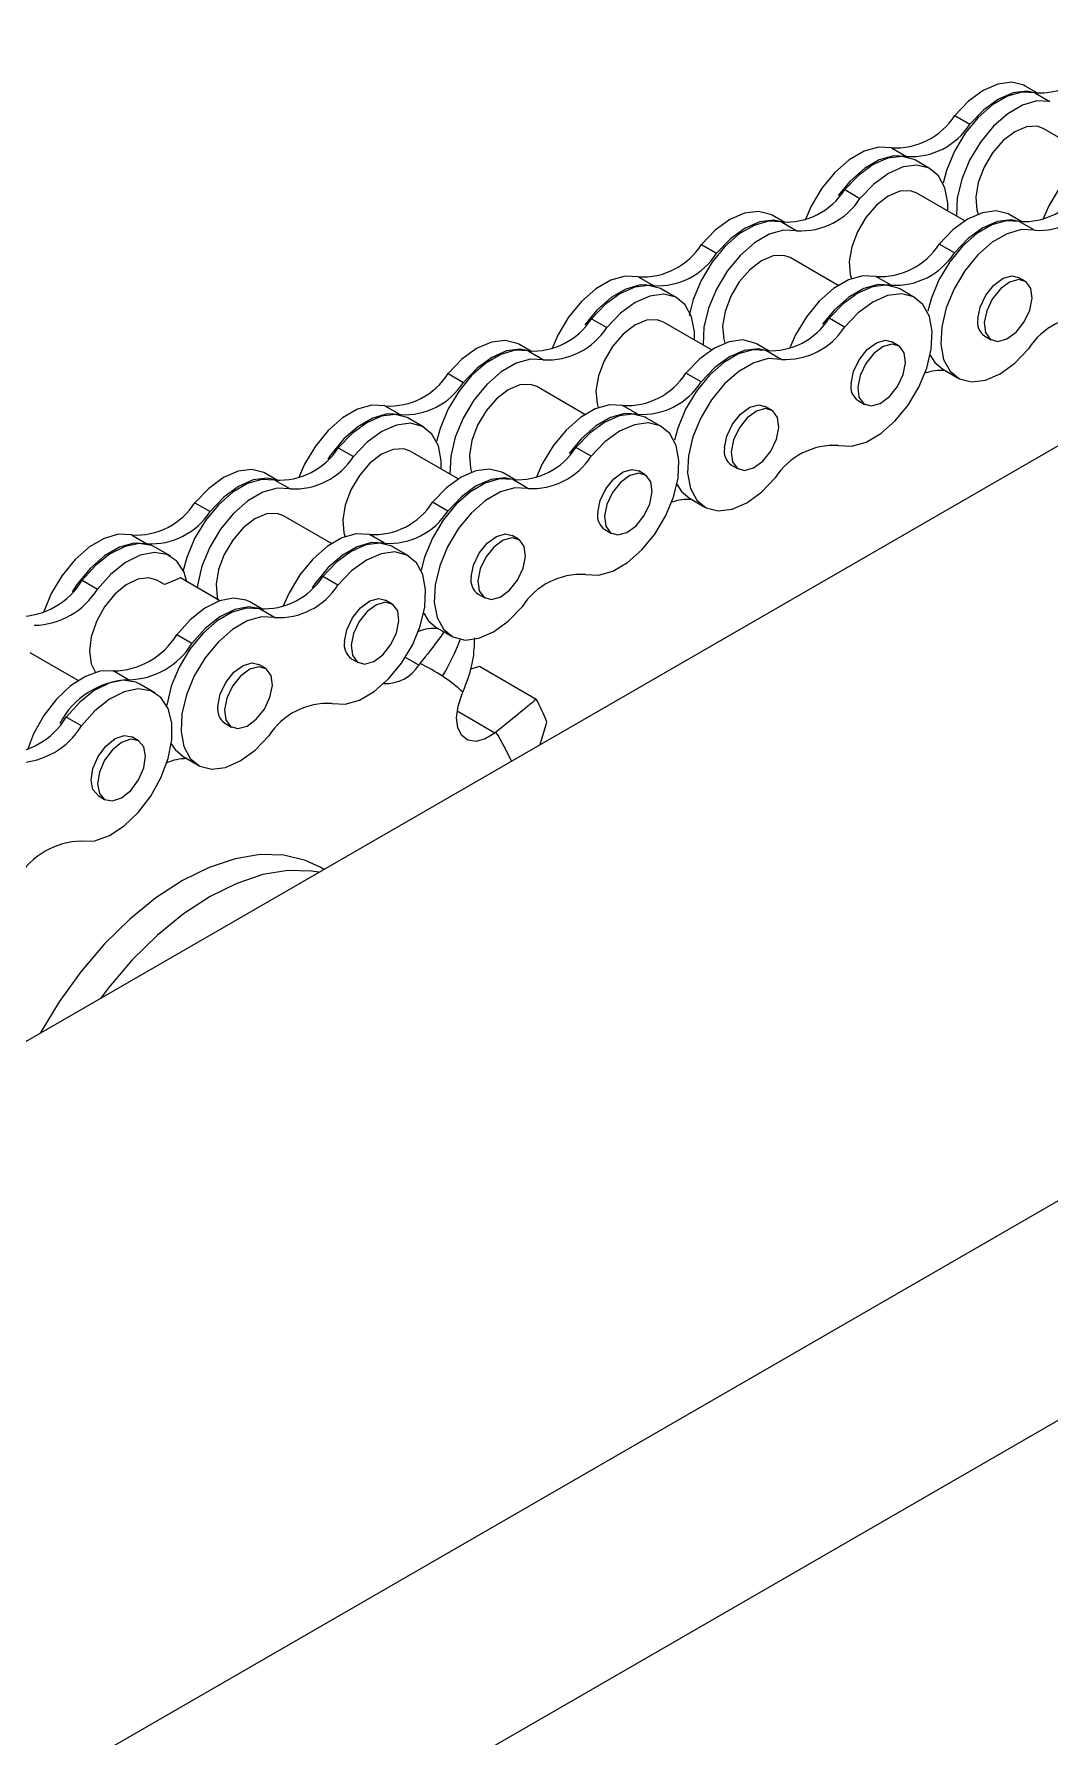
# Model space of a CAD drawing. Header units: metres. Extents: x 0 to 21025, y 0 to 14850.
# Drawn here: x 14412.2 to 14484.1, y 5503.1 to 5623.7 of the extents above; entities that cross this region are included whole.
import ezdxf

# ---------------------------------------------------------------- set-up
doc = ezdxf.new("R2010")
doc.units = ezdxf.units.M
doc.header["$LTSCALE"] = 25
doc.layers.add('SL4', color=4, linetype='Continuous')

msp = doc.modelspace()

# ---------------------------------------------------------------- linework, layer by layer
at = {"layer": 'SL4'}
for p, q in [((14239.99, 5399.793), (14908.207, 5785.547)), ((14920.057, 5776.834), (14246.725, 5388.128)), ((14193.692, 5426.521), (14752.134, 5748.903)), ((14483.281, 5619.451), (14482.379, 5619.972)), ((14483.049, 5619.497), (14484.124, 5618.876)), ((14477.384, 5617.895), (14478.459, 5617.274)), ((14487.063, 5615.004), (14483.656, 5616.971)), ((14472.902, 5615.61), (14473.976, 5614.99)), ((14475.671, 5614.1), (14474.596, 5614.72)), ((14469.601, 5612.643), (14470.676, 5612.023)), ((14478.098, 5610.435), (14474.691, 5612.402)), ((14465.351, 5610.313), (14464.449, 5610.834)), ((14465.119, 5610.358), (14466.194, 5609.738)), ((14482.181, 5610.342), (14481.278, 5610.863)), ((14483.023, 5609.767), (14481.948, 5610.387)), ((14459.454, 5608.756), (14460.529, 5608.136)), ((14469.133, 5605.866), (14465.726, 5607.833)), ((14477.358, 5608.165), (14476.284, 5608.785)), ((14454.972, 5606.472), (14456.047, 5605.851)), ((14457.741, 5604.962), (14456.666, 5605.582)), ((14472.876, 5605.88), (14471.801, 5606.501)), ((14474.57, 5604.991), (14473.495, 5605.611)), ((14482.371, 5606.166), (14481.905, 5606.434)), ((14451.672, 5603.505), (14452.747, 5602.884)), ((14460.168, 5601.297), (14456.761, 5603.264)), ((14469.576, 5602.913), (14468.501, 5603.534)), ((14473.406, 5601.597), (14472.94, 5601.865)), ((14479.507, 5602.28), (14479.972, 5602.011)), ((14447.422, 5601.174), (14446.519, 5601.695)), ((14447.189, 5601.22), (14448.264, 5600.6)), ((14464.251, 5601.203), (14463.348, 5601.724)), ((14465.093, 5600.629), (14464.019, 5601.249)), ((14441.525, 5599.618), (14442.599, 5598.998)), ((14459.429, 5599.027), (14458.354, 5599.647)), ((14476.541, 5599.926), (14477.616, 5599.306)), ((14451.203, 5596.728), (14447.796, 5598.695)), ((14437.042, 5597.334), (14438.117, 5596.713)), ((14454.946, 5596.742), (14453.871, 5597.363)), ((14464.441, 5597.028), (14463.975, 5597.296)), ((14470.542, 5597.711), (14471.007, 5597.442)), ((14439.811, 5595.823), (14438.736, 5596.444)), ((14456.64, 5595.852), (14455.566, 5596.473)), ((14433.742, 5594.367), (14434.817, 5593.746)), ((14442.238, 5592.159), (14438.831, 5594.126)), ((14451.646, 5593.775), (14450.571, 5594.396)), ((14429.492, 5592.036), (14428.589, 5592.557)), ((14446.321, 5592.065), (14445.419, 5592.586)), ((14447.164, 5591.491), (14446.089, 5592.111)), ((14455.476, 5592.459), (14455.01, 5592.727)), ((14461.577, 5593.142), (14462.043, 5592.873)), ((14429.259, 5592.082), (14430.334, 5591.462)), ((14423.595, 5590.48), (14424.67, 5589.86)), ((14441.499, 5589.889), (14440.424, 5590.509)), ((14458.611, 5590.788), (14459.686, 5590.167)), ((14433.273, 5587.59), (14429.866, 5589.557)), ((14452.612, 5588.573), (14453.078, 5588.304)), ((14419.112, 5588.196), (14420.187, 5587.575)), ((14421.881, 5586.685), (14420.807, 5587.306)), ((14437.016, 5587.604), (14435.942, 5588.225)), ((14438.711, 5586.714), (14437.636, 5587.335)), ((14446.511, 5587.89), (14446.045, 5588.158)), ((14415.621, 5584.988), (14416.696, 5584.367)), ((14421.434, 5584.68), (14420.901, 5584.988)), ((14425.356, 5583.537), (14422.561, 5585.15)), ((14433.716, 5584.637), (14432.641, 5585.258)), ((14443.647, 5584.004), (14444.113, 5583.735)), ((14428.391, 5582.927), (14427.489, 5583.448)), ((14429.234, 5582.353), (14428.159, 5582.973)), ((14437.546, 5583.32), (14437.081, 5583.589)), ((14440.681, 5581.65), (14441.756, 5581.029)), ((14423.378, 5580.51), (14422.303, 5581.13)), ((14415.328, 5577.894), (14411.921, 5579.86)), ((14428.581, 5578.751), (14428.116, 5579.02)), ((14434.682, 5579.435), (14435.148, 5579.166)), ((14439.442, 5578.986), (14438.5, 5579.529)), ((14443.072, 5578.697), (14443.74, 5578.897)), ((14443.74, 5578.897), (14447.761, 5576.576)), ((14418.888, 5577.946), (14417.813, 5578.567)), ((14420.766, 5577.018), (14419.691, 5577.638)), ((14415.561, 5574.675), (14414.486, 5575.295)), ((14444.817, 5574.169), (14442.151, 5575.708)), ((14425.717, 5574.866), (14426.183, 5574.597)), ((14448.038, 5573.352), (14448.516, 5574.949)), ((14419.601, 5573.624), (14419.136, 5573.893)), ((14422.751, 5572.512), (14423.826, 5571.891)), ((14416.737, 5569.738), (14417.203, 5569.469)), ((14432.73, 5564.514), (14432.453, 5564.674))]:
    msp.add_line(p, q, dxfattribs=at)
at = {"layer": 'SL4', "flags": 128}
for points in [[(14482.379, 5619.972), (14482.27, 5620.03), (14481.418, 5620.246), (14480.441, 5620.122), (14479.399, 5619.667), (14478.358, 5618.909), (14477.384, 5617.895)], [(14483.049, 5619.497), (14482.127, 5619.544), (14481.11, 5619.254), (14480.06, 5618.643), (14479.044, 5617.751), (14478.127, 5616.633), (14477.365, 5615.359), (14476.806, 5614.011), (14476.561, 5613.094)], [(14484.124, 5618.876), (14483.202, 5618.924), (14482.184, 5618.633), (14481.135, 5618.023), (14480.119, 5617.13), (14479.201, 5616.012), (14478.439, 5614.739), (14477.881, 5613.39), (14477.561, 5612.051), (14477.499, 5610.806), (14477.501, 5610.78)], [(14483.243, 5619.456), (14482.493, 5619.625), (14481.515, 5619.502), (14480.474, 5619.047), (14479.433, 5618.288), (14478.459, 5617.274)], [(14483.656, 5616.971), (14483.215, 5617.131), (14482.457, 5617.098), (14481.63, 5616.748), (14480.807, 5616.114), (14480.061, 5615.251), (14479.458, 5614.236), (14479.053, 5613.16), (14478.88, 5612.117)], [(14472.902, 5615.61), (14471.98, 5615.658), (14470.962, 5615.367), (14469.913, 5614.757), (14468.897, 5613.864), (14467.979, 5612.746), (14467.217, 5611.473), (14466.788, 5610.494)], [(14473.976, 5614.99), (14473.055, 5615.037), (14472.037, 5614.747), (14470.988, 5614.136), (14469.972, 5613.244), (14469.121, 5612.219)], [(14489.731, 5615.639), (14488.809, 5615.687), (14487.792, 5615.396), (14486.742, 5614.786), (14485.727, 5613.893), (14484.809, 5612.775), (14484.047, 5611.502), (14483.618, 5610.523)], [(14474.596, 5614.72), (14474.488, 5614.778), (14473.636, 5614.994), (14472.658, 5614.871), (14471.616, 5614.415), (14470.575, 5613.657), (14469.601, 5612.643)], [(14476.891, 5611.132), (14476.888, 5611.708), (14476.686, 5612.782), (14476.235, 5613.616), (14475.563, 5614.158), (14474.711, 5614.374), (14473.733, 5614.25), (14472.691, 5613.795), (14471.65, 5613.036), (14470.676, 5612.023)], [(14474.691, 5612.402), (14474.25, 5612.562), (14473.493, 5612.529), (14472.665, 5612.179), (14471.842, 5611.545), (14471.096, 5610.682), (14470.494, 5609.667), (14470.088, 5608.591), (14469.916, 5607.548)], [(14478.88, 5612.117), (14478.956, 5611.201), (14479.045, 5610.916)], [(14465.119, 5610.358), (14464.197, 5610.406), (14463.18, 5610.116), (14462.13, 5609.505), (14461.115, 5608.613), (14460.197, 5607.495), (14459.435, 5606.221), (14458.876, 5604.873), (14458.59, 5603.744)], [(14464.449, 5610.834), (14464.341, 5610.892), (14463.489, 5611.108), (14462.511, 5610.984), (14461.469, 5610.529), (14460.428, 5609.77), (14459.454, 5608.756)], [(14465.313, 5610.318), (14464.563, 5610.487), (14463.586, 5610.364), (14462.544, 5609.908), (14461.503, 5609.15), (14460.529, 5608.136)], [(14481.948, 5610.387), (14481.027, 5610.435), (14480.009, 5610.145), (14478.959, 5609.534), (14477.944, 5608.642), (14477.026, 5607.524), (14476.264, 5606.25), (14475.705, 5604.902), (14475.474, 5604.051)], [(14481.278, 5610.863), (14481.17, 5610.921), (14480.318, 5611.137), (14479.34, 5611.013), (14478.298, 5610.558), (14477.258, 5609.799), (14476.284, 5608.785)], [(14482.143, 5610.347), (14481.393, 5610.516), (14480.415, 5610.393), (14479.373, 5609.937), (14478.332, 5609.179), (14477.358, 5608.165)], [(14466.194, 5609.738), (14465.272, 5609.786), (14464.255, 5609.495), (14463.205, 5608.885), (14462.189, 5607.992), (14461.272, 5606.874), (14460.51, 5605.601), (14459.951, 5604.252), (14459.631, 5602.913), (14459.569, 5601.668), (14459.571, 5601.642)], [(14483.023, 5609.767), (14482.101, 5609.815), (14481.084, 5609.524), (14480.034, 5608.914), (14479.019, 5608.021), (14478.101, 5606.903), (14477.339, 5605.63), (14476.78, 5604.281), (14476.46, 5602.942), (14476.399, 5601.697), (14476.6, 5600.623), (14477.051, 5599.79), (14477.724, 5599.248), (14478.576, 5599.031), (14479.553, 5599.155), (14480.595, 5599.61), (14481.636, 5600.369), (14482.61, 5601.383)], [(14465.726, 5607.833), (14465.286, 5607.993), (14464.528, 5607.96), (14463.7, 5607.61), (14462.877, 5606.976), (14462.131, 5606.113), (14461.529, 5605.098), (14461.123, 5604.022), (14460.951, 5602.979)], [(14469.916, 5607.548), (14469.992, 5606.632), (14470.08, 5606.347)], [(14454.972, 5606.472), (14454.05, 5606.52), (14453.033, 5606.229), (14451.983, 5605.619), (14450.967, 5604.726), (14450.05, 5603.608), (14449.288, 5602.335), (14448.858, 5601.356)], [(14456.047, 5605.851), (14455.125, 5605.899), (14454.107, 5605.609), (14453.058, 5604.998), (14452.042, 5604.106), (14451.191, 5603.081)], [(14456.666, 5605.582), (14456.558, 5605.64), (14455.706, 5605.856), (14454.728, 5605.733), (14453.686, 5605.277), (14452.646, 5604.519), (14451.672, 5603.505)], [(14471.801, 5606.501), (14470.88, 5606.549), (14469.862, 5606.258), (14468.812, 5605.648), (14467.797, 5604.755), (14466.879, 5603.637), (14466.117, 5602.364), (14465.688, 5601.385)], [(14472.876, 5605.88), (14471.954, 5605.928), (14470.937, 5605.638), (14469.887, 5605.027), (14468.872, 5604.135), (14468.02, 5603.11)], [(14473.495, 5605.611), (14473.387, 5605.669), (14472.535, 5605.885), (14471.558, 5605.762), (14470.516, 5605.306), (14469.475, 5604.548), (14468.501, 5603.534)], [(14479.013, 5603.494), (14479.18, 5604.33), (14479.579, 5605.17), (14480.15, 5605.886), (14480.805, 5606.37), (14481.445, 5606.547), (14481.905, 5606.434)], [(14479.478, 5603.226), (14479.569, 5602.521), (14479.904, 5602.055), (14480.432, 5601.899), (14481.072, 5602.076), (14481.728, 5602.56), (14482.299, 5603.276), (14482.698, 5604.116), (14482.865, 5604.951), (14482.774, 5605.656), (14482.439, 5606.122), (14481.911, 5606.278), (14481.271, 5606.101), (14480.615, 5605.617), (14480.044, 5604.901), (14479.645, 5604.061), (14479.478, 5603.226)], [(14458.961, 5601.994), (14458.958, 5602.57), (14458.757, 5603.644), (14458.305, 5604.478), (14457.633, 5605.02), (14456.781, 5605.236), (14455.803, 5605.112), (14454.761, 5604.657), (14453.72, 5603.898), (14452.747, 5602.884)], [(14469.163, 5594.529), (14470.084, 5594.481), (14471.102, 5594.772), (14472.152, 5595.383), (14473.167, 5596.275), (14474.085, 5597.393), (14474.847, 5598.666), (14475.406, 5600.015), (14475.726, 5601.354), (14475.787, 5602.599), (14475.586, 5603.673), (14475.135, 5604.507), (14474.462, 5605.049), (14473.61, 5605.265), (14472.632, 5605.141), (14471.59, 5604.686), (14470.55, 5603.927), (14469.576, 5602.913)], [(14456.761, 5603.264), (14456.321, 5603.424), (14455.563, 5603.391), (14454.736, 5603.041), (14453.912, 5602.407), (14453.166, 5601.544), (14452.564, 5600.529), (14452.158, 5599.452), (14451.986, 5598.41)], [(14460.951, 5602.979), (14461.027, 5602.063), (14461.115, 5601.778)], [(14446.519, 5601.695), (14446.411, 5601.754), (14445.559, 5601.97), (14444.581, 5601.846), (14443.539, 5601.391), (14442.499, 5600.632), (14441.525, 5599.618)], [(14463.348, 5601.724), (14463.24, 5601.783), (14462.388, 5601.999), (14461.41, 5601.875), (14460.369, 5601.42), (14459.328, 5600.661), (14458.354, 5599.647)], [(14470.048, 5598.925), (14470.215, 5599.761), (14470.614, 5600.601), (14471.185, 5601.317), (14471.84, 5601.801), (14472.48, 5601.978), (14472.94, 5601.865)], [(14447.189, 5601.22), (14446.268, 5601.268), (14445.25, 5600.978), (14444.2, 5600.367), (14443.185, 5599.475), (14442.267, 5598.357), (14441.505, 5597.083), (14440.946, 5595.735), (14440.701, 5594.817)], [(14448.264, 5600.6), (14447.342, 5600.648), (14446.325, 5600.357), (14445.275, 5599.747), (14444.26, 5598.854), (14443.342, 5597.736), (14442.58, 5596.463), (14442.021, 5595.114), (14441.701, 5593.775), (14441.64, 5592.53), (14441.641, 5592.504)], [(14447.384, 5601.18), (14446.634, 5601.349), (14445.656, 5601.226), (14444.614, 5600.77), (14443.573, 5600.012), (14442.599, 5598.998)], [(14464.019, 5601.249), (14463.097, 5601.297), (14462.079, 5601.007), (14461.03, 5600.396), (14460.014, 5599.504), (14459.096, 5598.386), (14458.334, 5597.112), (14457.776, 5595.764), (14457.544, 5594.913)], [(14465.093, 5600.629), (14464.172, 5600.677), (14463.154, 5600.386), (14462.105, 5599.776), (14461.089, 5598.883), (14460.171, 5597.765), (14459.409, 5596.492), (14458.85, 5595.143), (14458.53, 5593.804), (14458.469, 5592.559), (14458.67, 5591.485), (14459.121, 5590.651), (14459.794, 5590.109), (14460.646, 5589.893), (14461.624, 5590.017), (14462.666, 5590.472), (14463.706, 5591.231), (14464.68, 5592.245)], [(14464.213, 5601.209), (14463.463, 5601.378), (14462.485, 5601.255), (14461.443, 5600.799), (14460.403, 5600.041), (14459.429, 5599.027)], [(14470.513, 5598.657), (14470.604, 5597.952), (14470.939, 5597.486), (14471.467, 5597.33), (14472.107, 5597.507), (14472.763, 5597.99), (14473.334, 5598.707), (14473.733, 5599.547), (14473.9, 5600.382), (14473.809, 5601.087), (14473.474, 5601.553), (14472.946, 5601.709), (14472.306, 5601.532), (14471.65, 5601.048), (14471.08, 5600.332), (14470.68, 5599.492), (14470.513, 5598.657)], [(14475.651, 5600.932), (14475.976, 5600.41), (14476.541, 5599.926)], [(14447.796, 5598.695), (14447.356, 5598.855), (14446.598, 5598.822), (14445.771, 5598.472), (14444.947, 5597.838), (14444.201, 5596.975), (14443.599, 5595.96), (14443.193, 5594.883), (14443.021, 5593.841)], [(14451.986, 5598.41), (14452.062, 5597.494), (14452.15, 5597.208)], [(14437.042, 5597.334), (14436.12, 5597.382), (14435.103, 5597.091), (14434.053, 5596.48), (14433.038, 5595.588), (14432.12, 5594.47), (14431.358, 5593.197), (14430.929, 5592.218)], [(14453.871, 5597.363), (14452.95, 5597.411), (14451.932, 5597.12), (14450.883, 5596.509), (14449.867, 5595.617), (14448.949, 5594.499), (14448.187, 5593.226), (14447.758, 5592.247)], [(14461.083, 5594.356), (14461.25, 5595.192), (14461.649, 5596.032), (14462.22, 5596.748), (14462.875, 5597.232), (14463.516, 5597.409), (14463.975, 5597.296)], [(14461.549, 5594.087), (14461.64, 5593.383), (14461.974, 5592.917), (14462.502, 5592.761), (14463.143, 5592.938), (14463.798, 5593.421), (14464.369, 5594.138), (14464.768, 5594.978), (14464.935, 5595.813), (14464.844, 5596.518), (14464.509, 5596.984), (14463.981, 5597.14), (14463.341, 5596.963), (14462.685, 5596.479), (14462.115, 5595.763), (14461.715, 5594.923), (14461.549, 5594.087)], [(14438.117, 5596.713), (14437.195, 5596.761), (14436.178, 5596.471), (14435.128, 5595.86), (14434.112, 5594.968), (14433.195, 5593.85), (14433.006, 5593.571)], [(14438.736, 5596.444), (14438.628, 5596.502), (14437.776, 5596.718), (14436.799, 5596.595), (14435.757, 5596.139), (14434.716, 5595.381), (14433.742, 5594.367)], [(14441.032, 5592.856), (14441.028, 5593.432), (14440.827, 5594.506), (14440.376, 5595.339), (14439.703, 5595.882), (14438.851, 5596.098), (14437.873, 5595.974), (14436.831, 5595.519), (14435.791, 5594.76), (14434.817, 5593.746)], [(14454.946, 5596.742), (14454.025, 5596.79), (14453.007, 5596.5), (14451.957, 5595.889), (14450.942, 5594.997), (14450.091, 5593.972)], [(14455.566, 5596.473), (14455.457, 5596.531), (14454.606, 5596.747), (14453.628, 5596.624), (14452.586, 5596.168), (14451.545, 5595.41), (14450.571, 5594.396)], [(14451.233, 5585.391), (14452.155, 5585.343), (14453.172, 5585.634), (14454.222, 5586.244), (14455.237, 5587.137), (14456.155, 5588.255), (14456.917, 5589.528), (14457.476, 5590.877), (14457.796, 5592.216), (14457.857, 5593.461), (14457.656, 5594.535), (14457.205, 5595.368), (14456.532, 5595.911), (14455.68, 5596.127), (14454.703, 5596.003), (14453.661, 5595.548), (14452.62, 5594.789), (14451.646, 5593.775)], [(14438.831, 5594.126), (14438.391, 5594.286), (14437.633, 5594.253), (14436.806, 5593.903), (14435.983, 5593.269), (14435.237, 5592.406), (14434.634, 5591.391), (14434.228, 5590.314), (14434.056, 5589.272)], [(14443.021, 5593.841), (14443.097, 5592.925), (14443.185, 5592.639)], [(14429.259, 5592.082), (14428.338, 5592.13), (14427.32, 5591.84), (14426.271, 5591.229), (14425.255, 5590.337), (14424.337, 5589.219), (14423.575, 5587.945), (14423.017, 5586.597), (14422.771, 5585.679)], [(14428.589, 5592.557), (14428.481, 5592.615), (14427.629, 5592.832), (14426.651, 5592.708), (14425.609, 5592.253), (14424.569, 5591.494), (14423.595, 5590.48)], [(14429.454, 5592.042), (14428.704, 5592.211), (14427.726, 5592.088), (14426.684, 5591.632), (14425.644, 5590.874), (14424.67, 5589.86)], [(14446.089, 5592.111), (14445.167, 5592.159), (14444.15, 5591.869), (14443.1, 5591.258), (14442.084, 5590.366), (14441.167, 5589.248), (14440.405, 5587.974), (14439.846, 5586.626), (14439.601, 5585.708)], [(14445.419, 5592.586), (14445.31, 5592.644), (14444.458, 5592.861), (14443.481, 5592.737), (14442.439, 5592.282), (14441.398, 5591.523), (14440.424, 5590.509)], [(14446.283, 5592.071), (14445.533, 5592.24), (14444.555, 5592.117), (14443.514, 5591.661), (14442.473, 5590.903), (14441.499, 5589.889)], [(14452.118, 5589.787), (14452.285, 5590.623), (14452.684, 5591.463), (14453.255, 5592.179), (14453.91, 5592.663), (14454.551, 5592.84), (14455.01, 5592.727)], [(14452.584, 5589.518), (14452.675, 5588.814), (14453.009, 5588.348), (14453.537, 5588.192), (14454.178, 5588.369), (14454.833, 5588.852), (14455.404, 5589.569), (14455.803, 5590.408), (14455.97, 5591.244), (14455.879, 5591.949), (14455.544, 5592.414), (14455.016, 5592.571), (14454.376, 5592.394), (14453.72, 5591.91), (14453.15, 5591.194), (14452.751, 5590.354), (14452.584, 5589.518)], [(14430.334, 5591.462), (14429.413, 5591.51), (14428.395, 5591.219), (14427.345, 5590.608), (14426.33, 5589.716), (14425.412, 5588.598), (14424.65, 5587.325), (14424.091, 5585.976), (14423.771, 5584.637), (14423.748, 5584.465)], [(14447.164, 5591.491), (14446.242, 5591.539), (14445.224, 5591.248), (14444.175, 5590.637), (14443.159, 5589.745), (14442.241, 5588.627), (14441.479, 5587.354), (14440.921, 5586.005), (14440.601, 5584.666), (14440.539, 5583.421), (14440.74, 5582.347), (14441.192, 5581.513), (14441.864, 5580.971), (14442.716, 5580.755), (14443.694, 5580.879), (14444.736, 5581.334), (14445.776, 5582.093), (14446.75, 5583.106)], [(14457.721, 5591.794), (14458.047, 5591.272), (14458.611, 5590.788)], [(14429.866, 5589.557), (14429.426, 5589.717), (14428.668, 5589.684), (14427.841, 5589.334), (14427.018, 5588.7), (14426.272, 5587.837), (14425.669, 5586.822), (14425.264, 5585.745), (14425.091, 5584.703)], [(14434.056, 5589.272), (14434.132, 5588.356), (14434.221, 5588.07)], [(14419.112, 5588.196), (14418.191, 5588.244), (14417.173, 5587.953), (14416.123, 5587.342), (14415.108, 5586.45), (14414.19, 5585.332), (14413.428, 5584.059), (14412.869, 5582.71), (14412.865, 5582.696)], [(14420.187, 5587.575), (14419.265, 5587.623), (14418.248, 5587.333), (14417.198, 5586.722), (14416.183, 5585.83), (14415.265, 5584.712), (14414.902, 5584.157)], [(14420.807, 5587.306), (14420.532, 5587.437), (14419.649, 5587.582), (14418.652, 5587.387), (14417.605, 5586.865), (14416.573, 5586.048), (14415.621, 5584.988)], [(14435.942, 5588.225), (14435.02, 5588.273), (14434.002, 5587.982), (14432.953, 5587.371), (14431.937, 5586.479), (14431.019, 5585.361), (14430.257, 5584.088), (14429.828, 5583.109)], [(14437.016, 5587.604), (14436.095, 5587.652), (14435.077, 5587.362), (14434.028, 5586.751), (14433.012, 5585.859), (14432.094, 5584.741), (14431.905, 5584.462)], [(14437.636, 5587.335), (14437.528, 5587.393), (14436.676, 5587.609), (14435.698, 5587.485), (14434.656, 5587.03), (14433.615, 5586.272), (14432.641, 5585.258)], [(14443.153, 5585.218), (14443.32, 5586.054), (14443.719, 5586.894), (14444.29, 5587.61), (14444.945, 5588.093), (14445.586, 5588.27), (14446.045, 5588.158)], [(14443.619, 5584.949), (14443.71, 5584.245), (14444.045, 5583.779), (14444.572, 5583.623), (14445.213, 5583.8), (14445.868, 5584.283), (14446.439, 5585), (14446.838, 5585.839), (14447.005, 5586.675), (14446.914, 5587.38), (14446.579, 5587.845), (14446.051, 5588.002), (14445.411, 5587.825), (14444.756, 5587.341), (14444.185, 5586.625), (14443.786, 5585.785), (14443.619, 5584.949)], [(14423.025, 5584.883), (14422.822, 5585.565), (14422.321, 5586.341), (14421.607, 5586.817), (14420.723, 5586.962), (14419.727, 5586.767), (14418.68, 5586.245), (14417.648, 5585.428), (14416.696, 5584.367)], [(14433.303, 5576.253), (14434.225, 5576.205), (14435.242, 5576.496), (14436.292, 5577.106), (14437.308, 5577.999), (14438.225, 5579.117), (14438.987, 5580.39), (14439.546, 5581.739), (14439.866, 5583.078), (14439.928, 5584.323), (14439.726, 5585.396), (14439.275, 5586.23), (14438.603, 5586.772), (14437.751, 5586.988), (14436.773, 5586.865), (14435.731, 5586.41), (14434.69, 5585.651), (14433.716, 5584.637)], [(14420.901, 5584.988), (14420.335, 5585.166), (14419.56, 5585.075), (14418.728, 5584.672), (14417.913, 5583.992), (14417.188, 5583.096), (14416.617, 5582.064), (14416.25, 5580.986), (14416.122, 5579.96)], [(14427.489, 5583.448), (14427.214, 5583.58), (14426.331, 5583.725), (14425.334, 5583.53), (14424.287, 5583.008), (14423.255, 5582.191), (14422.303, 5581.13)], [(14425.091, 5584.703), (14425.167, 5583.787), (14425.214, 5583.619)], [(14434.188, 5580.649), (14434.355, 5581.485), (14434.754, 5582.325), (14435.325, 5583.041), (14435.981, 5583.524), (14436.621, 5583.701), (14437.081, 5583.589)], [(14428.159, 5582.973), (14427.237, 5583.021), (14426.22, 5582.73), (14425.17, 5582.12), (14424.155, 5581.227), (14423.237, 5580.109), (14422.475, 5578.836), (14421.916, 5577.488), (14421.596, 5576.148), (14421.594, 5576.135)], [(14428.353, 5582.933), (14428.289, 5582.959), (14427.406, 5583.104), (14426.409, 5582.909), (14425.362, 5582.387), (14424.33, 5581.57), (14423.378, 5580.51)], [(14434.654, 5580.38), (14434.745, 5579.676), (14435.08, 5579.21), (14435.608, 5579.054), (14436.248, 5579.231), (14436.903, 5579.714), (14437.474, 5580.43), (14437.873, 5581.27), (14438.04, 5582.106), (14437.949, 5582.811), (14437.614, 5583.276), (14437.087, 5583.433), (14436.446, 5583.256), (14435.791, 5582.772), (14435.22, 5582.056), (14434.821, 5581.216), (14434.654, 5580.38)], [(14439.791, 5582.656), (14440.117, 5582.134), (14440.681, 5581.65)], [(14429.234, 5582.353), (14428.312, 5582.401), (14427.295, 5582.11), (14426.245, 5581.499), (14425.229, 5580.607), (14424.312, 5579.489), (14423.55, 5578.216), (14422.991, 5576.867), (14422.671, 5575.528), (14422.609, 5574.283), (14422.811, 5573.209), (14423.262, 5572.375), (14423.934, 5571.833), (14424.786, 5571.617), (14425.764, 5571.741), (14426.806, 5572.196), (14427.847, 5572.954), (14428.821, 5573.968)], [(14416.122, 5579.96), (14416.241, 5579.075), (14416.553, 5578.466)], [(14425.223, 5576.08), (14425.39, 5576.916), (14425.789, 5577.756), (14426.36, 5578.472), (14427.016, 5578.955), (14427.656, 5579.132), (14428.116, 5579.02)], [(14425.689, 5575.811), (14425.78, 5575.107), (14426.115, 5574.641), (14426.643, 5574.485), (14427.283, 5574.662), (14427.938, 5575.145), (14428.509, 5575.861), (14428.908, 5576.701), (14429.075, 5577.537), (14428.984, 5578.242), (14428.649, 5578.707), (14428.122, 5578.864), (14427.481, 5578.687), (14426.826, 5578.203), (14426.255, 5577.487), (14425.856, 5576.647), (14425.689, 5575.811)], [(14417.813, 5578.567), (14416.866, 5578.543), (14415.836, 5578.182), (14414.788, 5577.508), (14413.788, 5576.563), (14412.899, 5575.406), (14412.176, 5574.11), (14411.736, 5572.989)], [(14419.691, 5577.638), (14419.399, 5577.777), (14418.512, 5577.914), (14417.514, 5577.712), (14416.466, 5577.183), (14415.436, 5576.36), (14414.486, 5575.295)], [(14415.561, 5566.515), (14416.51, 5566.546), (14417.541, 5566.914), (14418.589, 5567.594), (14419.587, 5568.545), (14420.473, 5569.705), (14421.192, 5571.004), (14421.698, 5572.358), (14421.959, 5573.682), (14421.959, 5574.894), (14421.698, 5575.918), (14421.192, 5576.688), (14420.473, 5577.156), (14419.587, 5577.294), (14418.589, 5577.091), (14417.541, 5576.562), (14416.51, 5575.739), (14415.561, 5574.675)], [(14444.817, 5574.169), (14444.146, 5573.754), (14443.496, 5573.579), (14442.925, 5573.658), (14442.481, 5573.984), (14442.202, 5574.529), (14442.113, 5575.247), (14442.222, 5576.075), (14442.518, 5576.943)], [(14416.24, 5570.836), (14416.369, 5571.66), (14416.737, 5572.508), (14417.287, 5573.25), (14417.936, 5573.774), (14418.585, 5574), (14419.136, 5573.893)], [(14416.706, 5570.568), (14416.835, 5569.893), (14417.203, 5569.47), (14417.753, 5569.363), (14418.402, 5569.588), (14419.051, 5570.112), (14419.601, 5570.854), (14419.969, 5571.702), (14420.098, 5572.526), (14419.969, 5573.201), (14419.601, 5573.624), (14419.051, 5573.731), (14418.402, 5573.505), (14417.753, 5572.981), (14417.203, 5572.239), (14416.835, 5571.392), (14416.706, 5570.568)], [(14421.923, 5573.395), (14422.187, 5572.996), (14422.751, 5572.512)], [(14416.737, 5569.738), (14416.737, 5569.738), (14416.369, 5570.161), (14416.24, 5570.836)], [(14432.453, 5564.674), (14431.425, 5565.154), (14429.886, 5565.526), (14428.213, 5565.566), (14426.438, 5565.274), (14424.592, 5564.656), (14422.71, 5563.723), (14420.828, 5562.493), (14418.981, 5560.988), (14417.202, 5559.236), (14415.525, 5557.27), (14413.982, 5555.127), (14412.64, 5552.917)], [(14432.373, 5564.308), (14431.845, 5564.395), (14430.172, 5564.435), (14428.396, 5564.144), (14426.55, 5563.526), (14424.669, 5562.593), (14422.787, 5561.362), (14420.939, 5559.857), (14419.161, 5558.105), (14417.484, 5556.139), (14416.907, 5555.38)]]:
    msp.add_lwpolyline(points, dxfattribs=at)
at = {"layer": 'SL4'}
for centre, radius, start, end in [((14483.354, 5624.437), 4.95, 266.46157, 327.55064), ((14473.207, 5620.55), 4.95, 266.46157, 327.55064), ((14474.282, 5619.93), 4.95, 266.46157, 327.55064), ((14465.425, 5615.299), 4.95, 266.46157, 327.55064), ((14482.254, 5615.328), 4.95, 266.46157, 327.55064), ((14466.499, 5614.678), 4.95, 266.46157, 327.55064), ((14483.329, 5614.707), 4.95, 266.46157, 327.55064), ((14455.277, 5611.412), 4.95, 266.46157, 327.55064), ((14456.352, 5610.792), 4.95, 266.46157, 327.55064), ((14472.107, 5611.441), 4.95, 266.46157, 327.55064), ((14473.181, 5610.821), 4.95, 266.46157, 327.55064), ((14447.495, 5606.161), 4.95, 266.46157, 327.55064), ((14464.324, 5606.19), 4.95, 266.46157, 327.55064), ((14480.167, 5603.256), 1.179, 168.34378, 235.92582), ((14486.787, 5598.727), 4.95, 86.46157, 147.55064), ((14448.57, 5605.54), 4.95, 266.46157, 327.55064), ((14465.399, 5605.569), 4.95, 266.46157, 327.55064), ((14437.348, 5602.274), 4.95, 266.46157, 327.55064), ((14454.177, 5602.303), 4.95, 266.46157, 327.55064), ((14476.368, 5596.775), 3.071, 83.5524, 110.83352), ((14438.422, 5601.654), 4.95, 266.46157, 327.55064), ((14455.252, 5601.683), 4.95, 266.46157, 327.55064), ((14471.202, 5598.687), 1.179, 168.34378, 235.92582), ((14468.857, 5589.589), 4.95, 86.46157, 147.55064), ((14429.565, 5597.023), 4.95, 266.46157, 327.55064), ((14430.64, 5596.402), 4.95, 266.46157, 327.55064), ((14446.394, 5597.052), 4.95, 266.46157, 327.55064), ((14447.469, 5596.431), 4.95, 266.46157, 327.55064), ((14462.237, 5594.118), 1.179, 168.34378, 235.92582), ((14419.418, 5593.136), 4.95, 266.46157, 327.55064), ((14420.493, 5592.516), 4.95, 266.46157, 327.55064), ((14436.247, 5593.165), 4.95, 266.46157, 327.55064), ((14437.322, 5592.545), 4.95, 266.46157, 327.55064), ((14453.272, 5589.549), 1.179, 168.34378, 235.92582), ((14458.438, 5587.637), 3.071, 83.5524, 110.83352), ((14411.062, 5587.76), 5.336, 270.74576, 328.70591), ((14433.658, 5556.971), 30.285, 111.49414, 113.80407), ((14428.465, 5587.914), 4.95, 266.46157, 327.55064), ((14444.307, 5584.98), 1.179, 168.34378, 235.92582), ((14450.927, 5580.451), 4.95, 86.46157, 147.55064), ((14412.136, 5587.139), 5.336, 270.74576, 328.70591), ((14429.539, 5587.293), 4.95, 266.46157, 327.55064), ((14440.509, 5578.499), 3.071, 83.55238, 110.83309), ((14417.744, 5583.902), 5.336, 270.74576, 328.70591), ((14418.818, 5583.282), 5.336, 270.74576, 328.70591), ((14435.343, 5580.411), 1.179, 168.34378, 235.92582), ((14428.023, 5586.134), 15.315, 328.76606, 339.60501), ((14437.088, 5580.43), 2.761, 267.63805, 328.4688), ((14458.942, 5563.454), 24.93, 141.17057, 141.46175), ((14434.541, 5568.292), 11.887, 56.40264, 65.22892), ((14419.165, 5572.13), 5.822, 92.72814, 152.1122), ((14434.409, 5568.104), 12.116, 47.66147, 56.37566), ((14418.984, 5587.389), 25.748, 336.06333, 336.34831), ((14430.613, 5567.623), 19.344, 22.25431, 27.56907), ((14409.886, 5578.078), 5.376, 271.17027, 328.82435), ((14426.378, 5575.842), 1.179, 168.34378, 235.92582), ((14432.998, 5571.313), 4.95, 86.46157, 147.55064), ((14410.961, 5577.458), 5.376, 271.17027, 328.82435), ((14456.255, 5559.686), 18.455, 127.94391, 128.29973), ((14431.129, 5565.624), 16.25, 23.77406, 32.01772), ((14423.009, 5568.95), 3.409, 89.86156, 114.30381), ((14415.671, 5561.14), 5.376, 91.17027, 148.82435)]:
    msp.add_arc(centre, radius, start, end, dxfattribs=at)
for points, knots in [([(14441.255, 5581.37), (14441.149, 5581.22), (14440.645, 5580.505), (14440.017, 5579.712), (14439.521, 5579.085)], [0, 0, 0, 0, 0.2093948, 1, 1, 1, 1]), ([(14442.569, 5577.06), (14442.856, 5577.817), (14443.329, 5579.067), (14443.381, 5580.387), (14443.402, 5580.907)], [0, 0, 0, 0, 0.6059543, 1, 1, 1, 1]), ([(14447.761, 5576.576), (14447.357, 5576.232), (14446.55, 5575.544), (14445.455, 5574.674), (14444.908, 5574.24)], [0, 0, 0, 0, 0.5005336, 1, 1, 1, 1])]:
    msp.add_open_spline(points, degree=3, knots=knots, dxfattribs=at)

doc.saveas('drawing.dxf')
